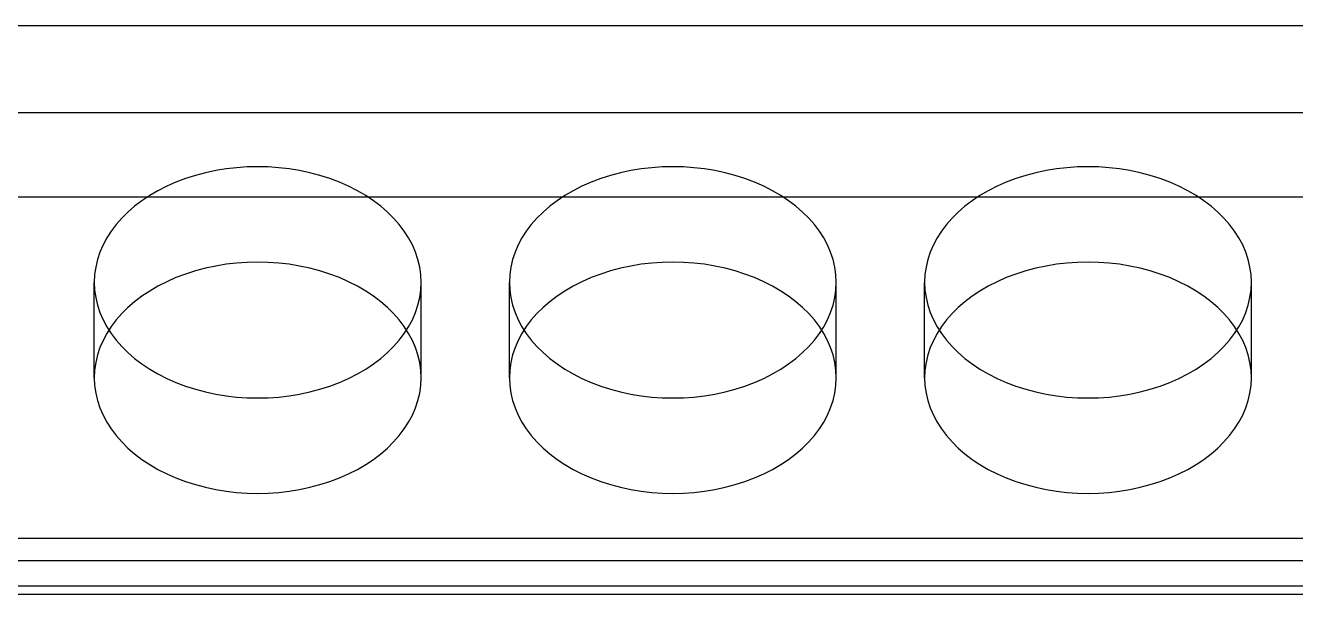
# Model space of a CAD drawing. Extents: x 0 to 171, y 0 to 414.
# Drawn here: x 51.44 to 66.89, y 186.45 to 193.37 of the extents above; entities that cross this region are included whole.
import ezdxf

# ---------------------------------------------------------------- set-up
doc = ezdxf.new("R2010")
doc.units = 0
doc.layers.add('-15N-THT. THIẾT BỊ ĐÓNG MỞ', color=40, linetype='CONTINUOUS')

# ---------------------------------------------------------------- blocks, each defined once
blk = doc.blocks.new('06 - N - SC VSD ATV630U75~D11N4')
at = {"layer": '-15N-THT. THIẾT BỊ ĐÓNG MỞ'}
for p, q in [((-38.814, -13.579), (31.895, -13.579)), ((-39.272, -14.639), (32.61, -14.639)), ((59.15, -15.669), (-59.15, -15.669)), ((-33.227, -17.863), (-33.227, -16.703)), ((-29.25, -17.863), (-29.25, -16.703)), ((-28.176, -17.863), (-28.176, -16.703)), ((-24.199, -17.863), (-24.199, -16.703)), ((-23.126, -17.863), (-23.126, -16.703)), ((-19.149, -17.863), (-19.149, -16.703)), ((-38.814, -19.814), (31.895, -19.814)), ((31.895, -20.089), (-38.814, -20.089)), ((31.895, -20.398), (-38.814, -20.398)), ((31.895, -20.499), (-38.814, -20.499))]:
    blk.add_line(p, q, dxfattribs=at)
for centre, start_param, end_param in [((-31.238, -16.703), 0, 3.141593), ((-26.188, -16.703), 0, 3.141593), ((-21.137, -16.703), 0, 3.141593), ((-31.238, -17.863), 0, 3.141593), ((-26.188, -17.863), 0, 3.141593), ((-21.137, -17.863), 0, 3.141593), ((-31.238, -16.703), -3.141593, 0), ((-26.188, -16.703), -3.141593, 0), ((-21.137, -16.703), -3.141593, 0), ((-31.238, -17.863), -3.141593, 0), ((-26.188, -17.863), -3.141593, 0), ((-21.137, -17.863), -3.141593, 0)]:
    blk.add_ellipse(centre, major_axis=(1.988, 0), ratio=0.707107, start_param=start_param, end_param=end_param, dxfattribs=at)

msp = doc.modelspace()

# ---------------------------------------------------------------- block references
msp.add_blockref('06 - N - SC VSD ATV630U75~D11N4', (85.5, 206.951))

doc.saveas('drawing.dxf')
